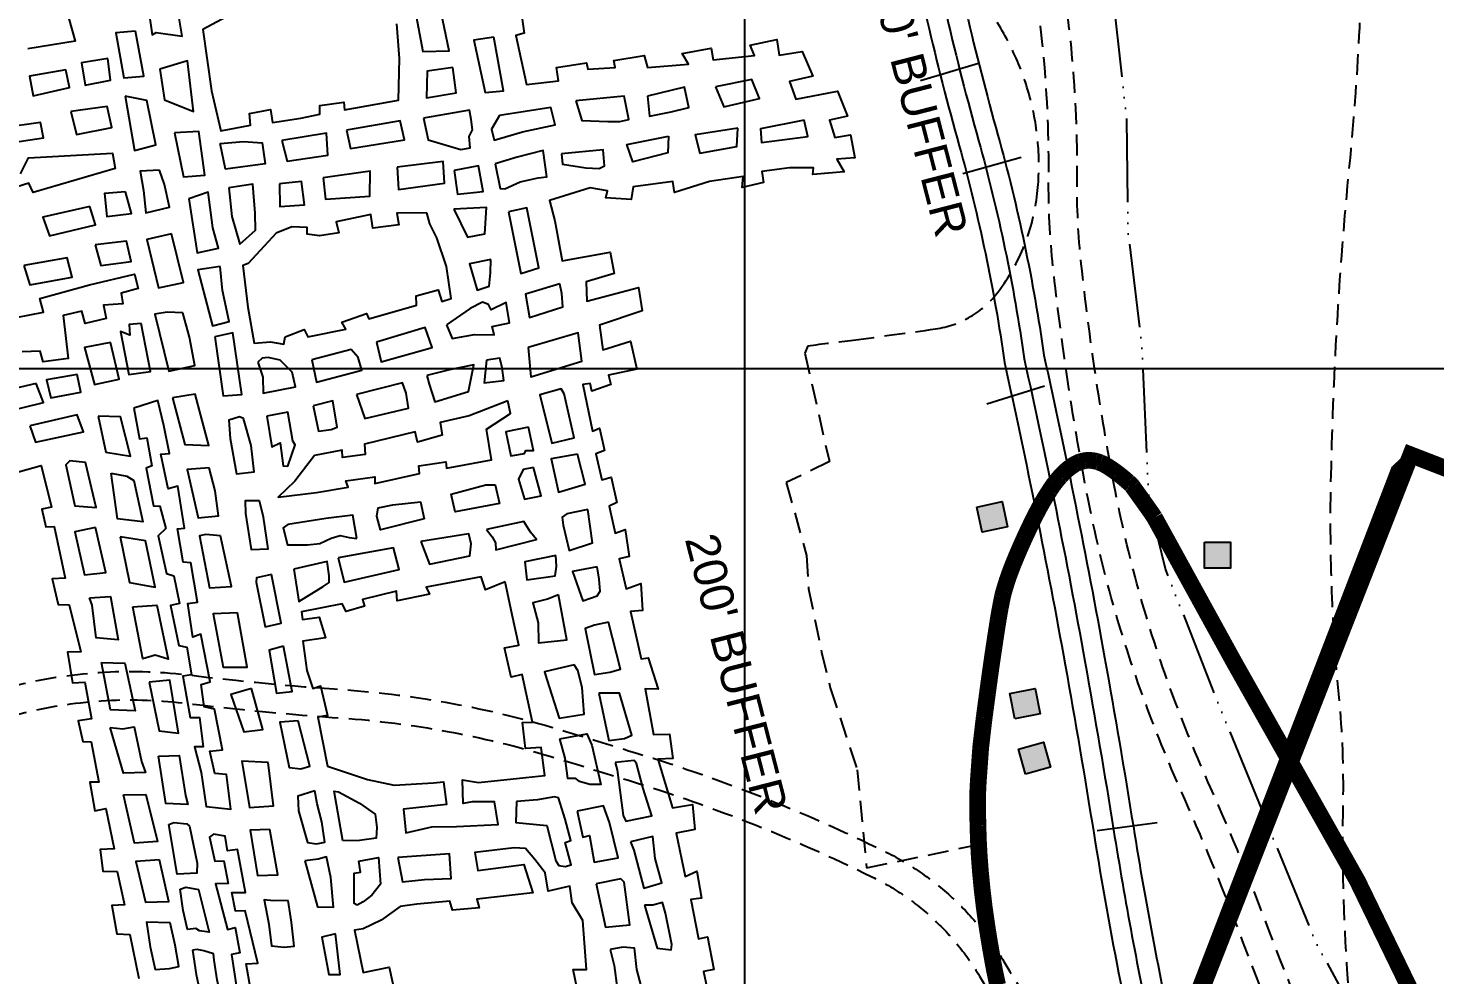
# Model space of a CAD drawing. Header units: inches. Extents: x 10131215 to 10153225, y 3476725 to 3491422.
# Drawn here: x 10147143 to 10148825, y 3485276 to 3486407 of the extents above; entities that cross this region are included whole.
import ezdxf
from ezdxf.enums import TextEntityAlignment as Align

# ---------------------------------------------------------------- set-up
doc = ezdxf.new("R2010")
doc.units = ezdxf.units.IN
doc.header["$LTSCALE"] = 100
doc.header["$MEASUREMENT"] = 0
for name, pattern in [('CENTER', [2, 1.25, -0.25, 0.25, -0.25]), ('CENTER2', [1.125, 0.75, -0.125, 0.125, -0.125]), ('DASHED2', [0.375, 0.25, -0.125]), ('HIDDEN', [0.375, 0.25, -0.125]), ('STREAM', [1.5, 1, -0.125, 0, -0.125, 0, -0.125, 0, -0.125])]:
    doc.linetypes.add(name, pattern=pattern)
doc.layers.get('0').update_dxf_attribs({"color": 60, "linetype": 'CONTINUOUS'})
for name, color, linetype in [('BOUNDARY-CITY', 251, 'CENTER2'), ('BUFFER ZONE-200', 200, 'HIDDEN'), ('BUILDINGS', 7, 'CONTINUOUS'), ('GRID COORDINATES-VA SOUTH NAD27', 252, 'CONTINUOUS'), ('MINE WORKINGS-ADJACENT-GREGORY COAL-6690', 251, 'CONTINUOUS'), ('OUTCROP-UPPER MASON-IMBODEN', 7, 'CONTINUOUS'), ('PROPERTY LINES-MINERAL', 1, 'CENTER'), ('RAILROADS', 30, 'CONTINUOUS'), ('ROADS', 34, 'DASHED2'), ('WATER-SURFACE', 140, 'STREAM')]:
    doc.layers.add(name, color=color, linetype=linetype)
doc.styles.add('BUFFER LABELS', font='ARIAL.TTF', dxfattribs={"height": 40})

# ---------------------------------------------------------------- blocks, each defined once
blk = doc.blocks.new('RRTIC')
blk.add_line((0, -36.2), (0, 36.2))

msp = doc.modelspace()

# ---------------------------------------------------------------- linework, layer by layer
at = {"layer": 'BOUNDARY-CITY', "const_width": 10.3, "flags": 128}
msp.add_lwpolyline([(10148420.8, 3484951.7), (10148777.9, 3485880.1), (10148796.5, 3485897.3), (10149368.4, 3485676.6), (10150282.5, 3485316.3), (10149776.3, 3483985.3), (10149438.3, 3483084.8), (10149398.1, 3482978.8), (10148582.1, 3483281.3), (10147875.8, 3483547), (10148313, 3484683.6)], close=True, dxfattribs=at)
at = {"layer": 'BUFFER ZONE-200'}
msp.add_lwpolyline([(10148086.3, 3486600.2, -0.082902), (10148106.6, 3486594.3, -0.051013), (10148191.2, 3486542.4, -0.047771), (10148233, 3486503.7, -0.028584), (10148292, 3486429.2, -0.089191), (10148341.5, 3486322.7, -0.09249), (10148349.8, 3486209.7, -0.134135), (10148303.1, 3486092.3, -0.198665), (10148228.1, 3486047.9, -0.003307), (10148129.7, 3486034.6, -0.002553), (10148075.2, 3486027.8, -0.000575)], format="xyb", dxfattribs=at)
for points in [[(10148075.2, 3486027.8), (10148071.8, 3486018.7), (10148101.1, 3485889.2), (10148049.5, 3485864.1), (10148073.9, 3485776.8), (10148076.3, 3485737.1), (10148091.7, 3485661.2), (10148102.2, 3485618.6), (10148134.4, 3485520.8), (10148145.7, 3485403.6)], [(10148145.7, 3485403.6), (10148279.6, 3485431.4)], [(10148145.7, 3485403.6), (10148279.6, 3485431.4)]]:
    msp.add_lwpolyline(points, dxfattribs=at)
at = {"layer": 'BUILDINGS'}
for points in [[(10148277.4, 3485834.9), (10148307.7, 3485841.4), (10148314.1, 3485811.1), (10148283.8, 3485804.7)], [(10148549.9, 3485793), (10148580.9, 3485793), (10148580.9, 3485762), (10148549.9, 3485762)], [(10148322.9, 3485581.6), (10148316.9, 3485612), (10148347.2, 3485618), (10148353.3, 3485587.7)], [(10148335.6, 3485515.7), (10148327.4, 3485545.5), (10148357.3, 3485553.7), (10148365.5, 3485523.8)]]:
    msp.add_lwpolyline(points, close=True, dxfattribs=at)
for points in [[(10148307.7, 3485841.4), (10148314.1, 3485811.1), (10148277.4, 3485834.9), (10148283.8, 3485804.7)], [(10148580.9, 3485793), (10148580.9, 3485762), (10148549.9, 3485793), (10148549.9, 3485762)], [(10148316.9, 3485612), (10148347.2, 3485618), (10148322.9, 3485581.6), (10148353.3, 3485587.7)], [(10148327.4, 3485545.5), (10148357.3, 3485553.7), (10148335.6, 3485515.7), (10148365.5, 3485523.8)]]:
    msp.add_solid(points, dxfattribs=at)
at = {"layer": 'GRID COORDINATES-VA SOUTH NAD27'}
for p, q in [((10148000, 3476730), (10148000, 3490730)), ((10153220, 3486000), (10131220, 3486000))]:
    msp.add_line(p, q, dxfattribs=at)
at = {"layer": 'MINE WORKINGS-ADJACENT-GREGORY COAL-6690', "flags": 128}
for points in [[(10147317, 3486468.2), (10147282.6, 3486457.8), (10147291.2, 3486399.4), (10147295.8, 3486402.3), (10147326.9, 3486398.1), (10147321.2, 3486433.9)], [(10147634.8, 3486435.8), (10147605.8, 3486428.1), (10147614.7, 3486379.7), (10147646.5, 3486380.2)], [(10147271, 3486403.8), (10147247.5, 3486401.9), (10147257.2, 3486348), (10147281, 3486350.2)], [(10147699.9, 3486396.6), (10147676, 3486393.1), (10147689.3, 3486330.5), (10147711.5, 3486332.6)], [(10147238.2, 3486371.1), (10147206.6, 3486366.1), (10147210.8, 3486339.3), (10147241.3, 3486345.1)], [(10147300.4, 3486358.3), (10147305.7, 3486321.7), (10147340.4, 3486307.9), (10147333.3, 3486368.6)], [(10147188, 3486357.6), (10147144.5, 3486349.9), (10147148.8, 3486326.7), (10147192.2, 3486336.7)], [(10147650.6, 3486360.3), (10147620, 3486356.2), (10147619.2, 3486324), (10147654.9, 3486330.2)], [(10147883.5, 3486326.3), (10147885.8, 3486302.4), (10147911.8, 3486307.4), (10147933.2, 3486312.8), (10147927.9, 3486337)], [(10147964.8, 3486337.5), (10147974.7, 3486313.5), (10148017.6, 3486323.4), (10148008.5, 3486346.2)], [(10147194, 3486308), (10147200.8, 3486280.4), (10147242.9, 3486288.7), (10147237.1, 3486314)], [(10147259, 3486326.2), (10147269.9, 3486261.2), (10147295.6, 3486268.1), (10147284.7, 3486321)], [(10147797.7, 3486320.4), (10147805.1, 3486297.1), (10147836.2, 3486296), (10147850.5, 3486295.9), (10147861.4, 3486298.4), (10147855.6, 3486326.2)], [(10147523.7, 3486285.5), (10147528.3, 3486263.4), (10147592.9, 3486274), (10147587.6, 3486296.5)], [(10147615.8, 3486299.7), (10147621.3, 3486273.8), (10147660.4, 3486262.5), (10147671.4, 3486264.3), (10147670.2, 3486278), (10147674.3, 3486286.1), (10147672.6, 3486298.4), (10147670.6, 3486309.4)], [(10147706.6, 3486303.1), (10147697, 3486286.7), (10147700.3, 3486273.5), (10147733.9, 3486283.6), (10147773.3, 3486291.7), (10147767.9, 3486312.7)], [(10148070.9, 3486297.4), (10148018.6, 3486287.3), (10148019.8, 3486270.8), (10148075.4, 3486278)], [(10147112.5, 3486288.2), (10147115.9, 3486269.5), (10147161.2, 3486276.3), (10147157.7, 3486294.8)], [(10147317.7, 3486282.4), (10147328.7, 3486229.8), (10147354.2, 3486231.6), (10147347.1, 3486284.1)], [(10147446.1, 3486273), (10147452.7, 3486248.6), (10147501.3, 3486255.7), (10147499.8, 3486281.9)], [(10147991.7, 3486287.8), (10147940.5, 3486280), (10147946.1, 3486258), (10147990.4, 3486265.9)], [(10147372.5, 3486269.5), (10147400.5, 3486271.9), (10147422.5, 3486270.4), (10147426.2, 3486245.3), (10147378.8, 3486239)], [(10147908.6, 3486278.3), (10147907.7, 3486258.5), (10147866, 3486247.6), (10147859, 3486268.5)], [(10147584.2, 3486241.2), (10147585.7, 3486214.5), (10147640.7, 3486222.1), (10147639.3, 3486248)], [(10147701.2, 3486245.4), (10147707.5, 3486215.8), (10147713, 3486215.5), (10147731.3, 3486223.8), (10147752.8, 3486228.5), (10147763.3, 3486229.9), (10147758.9, 3486261.3), (10147727.8, 3486253.1)], [(10147780.6, 3486257.3), (10147781.8, 3486244.7), (10147809.7, 3486240.5), (10147825.9, 3486239.7), (10147832, 3486242.7), (10147830.5, 3486261.9)], [(10147299.9, 3486237.8), (10147276.9, 3486236.6), (10147280.9, 3486213.2), (10147283.7, 3486186.6), (10147311.8, 3486193.3), (10147305.9, 3486220.7)], [(10147495.6, 3486228.6), (10147498.3, 3486202.9), (10147551.5, 3486206.7), (10147551.8, 3486236.3)], [(10147652.5, 3486237.2), (10147656.4, 3486209), (10147687.1, 3486212.1), (10147681.6, 3486242.9)], [(10147382.8, 3486216.5), (10147386.3, 3486182.3), (10147396, 3486149.2), (10147414.6, 3486166.1), (10147414.5, 3486186.3), (10147411.5, 3486220.8)], [(10147443.3, 3486221.2), (10147443.8, 3486194.1), (10147473.3, 3486196.2), (10147469.8, 3486224.3)], [(10147259.4, 3486211.6), (10147234.1, 3486209.7), (10147237, 3486182.2), (10147266.2, 3486186)], [(10147334.9, 3486203.4), (10147344.9, 3486138.7), (10147370.6, 3486144.5), (10147363.8, 3486168.9), (10147358.1, 3486211.2)], [(10147216.5, 3486194.2), (10147160.2, 3486181.5), (10147168.3, 3486159.1), (10147223.2, 3486172.3)], [(10147619.6, 3486186.7), (10147583.7, 3486186.2), (10147586.1, 3486172.3), (10147555, 3486168.4), (10147552.7, 3486184.5), (10147511, 3486175.8), (10147514.2, 3486162.8), (10147491.4, 3486159), (10147476.5, 3486161.1), (10147476.4, 3486169.1), (10147458.3, 3486169.8), (10147439.4, 3486162.2), (10147420.3, 3486141.7), (10147406, 3486126), (10147399.4, 3486123.5), (10147405.5, 3486073.7), (10147413, 3486030.9), (10147432.6, 3486032.3), (10147448.7, 3486029.7), (10147450.3, 3486038.5), (10147473.1, 3486047.3), (10147477.5, 3486038.5), (10147522.6, 3486047.5), (10147518.1, 3486056), (10147547.4, 3486066.5), (10147550.4, 3486059.9), (10147607.1, 3486076.4), (10147607, 3486087.6), (10147633.2, 3486094.8), (10147637.4, 3486080.7), (10147648.7, 3486084.1), (10147643.3, 3486122.5), (10147631.7, 3486156.9), (10147623.1, 3486173.7)], [(10147652, 3486190.9), (10147668.2, 3486157.5), (10147689, 3486161.7), (10147690.9, 3486193.1)], [(10147717.3, 3486188), (10147732.1, 3486114), (10147753.7, 3486121), (10147739.3, 3486192.6)], [(10147314.2, 3486161.4), (10147284.6, 3486154.7), (10147298.8, 3486096.9), (10147328.7, 3486103.5)], [(10147223.1, 3486148.3), (10147229.6, 3486123.7), (10147266, 3486128.3), (10147260.4, 3486152.7)], [(10147137.8, 3486123.7), (10147144.6, 3486100.7), (10147195.5, 3486109.6), (10147189.5, 3486132.8)], [(10147696.1, 3486130.7), (10147670.8, 3486125.5), (10147680, 3486094.3), (10147694.1, 3486098.8), (10147695.8, 3486115)], [(10147372.6, 3486122.4), (10147345.8, 3486118.4), (10147363.4, 3486051.7), (10147383.4, 3486056.8), (10147375.3, 3486093.9)], [(10147778.8, 3486101.8), (10147737.7, 3486089.3), (10147742.3, 3486061.7), (10147782.2, 3486074.3), (10147781.3, 3486090.1)], [(10147643.3, 3486052.7), (10147649.8, 3486036.3), (10147676.8, 3486041.1), (10147700, 3486040.9), (10147697.8, 3486050.6), (10147718.5, 3486055.2), (10147714.7, 3486079.3), (10147696.4, 3486070.5), (10147693.2, 3486076.9), (10147686.2, 3486079.9), (10147671.6, 3486072.3)], [(10147327.9, 3486067), (10147309, 3486068), (10147294.5, 3486065.5), (10147311.1, 3485997.3), (10147342.2, 3486004.2), (10147335.7, 3486038)], [(10147277.9, 3486054.5), (10147263.5, 3486053.3), (10147264.6, 3486040.3), (10147253.3, 3486044.9), (10147263.1, 3485993.2), (10147289.1, 3485996.8)], [(10147559.3, 3486032.2), (10147565.2, 3486008.4), (10147626, 3486025.7), (10147617.5, 3486049.4)], [(10147241.3, 3486031.5), (10147210, 3486025.5), (10147222, 3485981.4), (10147251.7, 3485987.7)], [(10147366, 3486038.4), (10147376, 3485967.8), (10147398.5, 3485969.3), (10147387.4, 3486043)], [(10147741, 3486025.5), (10147744.1, 3485990.7), (10147805.1, 3486009.3), (10147800.7, 3486043.1)], [(10147417.4, 3486008.3), (10147423.6, 3485990.3), (10147423.8, 3485971.2), (10147462.6, 3485978.8), (10147458.6, 3485996.3), (10147444.1, 3486010.5), (10147430, 3486013.5), (10147422.7, 3486012.9)], [(10147481.9, 3486011.1), (10147487.8, 3485984.3), (10147541.9, 3485998.7), (10147537.7, 3486013.5), (10147529, 3486023.3)], [(10147691.2, 3486010.6), (10147688.2, 3485983.5), (10147711.9, 3485986.1), (10147709.6, 3486001.4), (10147706.8, 3486012.7)], [(10147201.3, 3485993.3), (10147164.6, 3485987), (10147170, 3485965.5), (10147205.8, 3485972.3)], [(10147619.7, 3485992), (10147622.4, 3485981.7), (10147629.4, 3485960.6), (10147669.5, 3485973.1), (10147676, 3486004.9), (10147646.9, 3485998.9)], [(10147152.3, 3485982.8), (10147106.2, 3485972), (10147112.3, 3485947.9), (10147161.2, 3485959.9)], [(10147535.7, 3485969.6), (10147545.3, 3485940.8), (10147597.6, 3485953.3), (10147594.8, 3485971), (10147590.5, 3485983.3)], [(10147783.8, 3485970.4), (10147780.2, 3485976.3), (10147754.8, 3485969), (10147769.1, 3485911.4), (10147795.7, 3485917.7)], [(10147269.2, 3485953), (10147275.8, 3485916.6), (10147284.8, 3485917.5), (10147290.7, 3485884.1), (10147284, 3485881.5), (10147292.9, 3485836.2), (10147300.1, 3485835.8), (10147307.4, 3485809.1), (10147298.3, 3485800.5), (10147308.3, 3485755.4), (10147317.2, 3485752.7), (10147324, 3485719.7), (10147313.1, 3485717.2), (10147323.1, 3485669.5), (10147332.7, 3485667.3), (10147338.3, 3485634.3), (10147327.6, 3485632.7), (10147336.4, 3485583.3), (10147347.8, 3485583.3), (10147352.2, 3485548.1), (10147341.8, 3485548.2), (10147349.7, 3485517.4), (10147355.6, 3485476.9), (10147385.3, 3485473.7), (10147380, 3485515), (10147366.2, 3485516.2), (10147360.1, 3485542.9), (10147375.3, 3485544.6), (10147365.8, 3485593.4), (10147353.4, 3485596), (10147349.9, 3485622.9), (10147360.6, 3485625.9), (10147349.2, 3485682.7), (10147339.7, 3485679.3), (10147333.8, 3485719.5), (10147345.4, 3485721.2), (10147337.4, 3485768.1), (10147328.2, 3485769), (10147321.5, 3485809), (10147329.8, 3485809.7), (10147321.7, 3485859.8), (10147310.2, 3485856.6), (10147301.4, 3485898.2), (10147311.8, 3485898.8), (10147305.2, 3485932.2), (10147297.7, 3485962.2)], [(10147315.5, 3485965.3), (10147330.1, 3485909.7), (10147358.7, 3485908.5), (10147349.3, 3485944.3), (10147342.5, 3485969.8)], [(10147716.6, 3485961.8), (10147670.3, 3485943.8), (10147635.5, 3485936), (10147638.1, 3485920.7), (10147608.4, 3485912.3), (10147605.7, 3485924.9), (10147545, 3485910.1), (10147545.8, 3485897.9), (10147518.6, 3485894), (10147518.3, 3485902.7), (10147485.3, 3485896.5), (10147461.8, 3485865.7), (10147442, 3485846.6), (10147487.8, 3485852.2), (10147525.6, 3485858.7), (10147522.9, 3485866.3), (10147557.4, 3485870.9), (10147557.3, 3485863.2), (10147610.9, 3485875), (10147610, 3485884), (10147642.3, 3485888.8), (10147643.2, 3485881.2), (10147696.9, 3485891.2), (10147691, 3485928.2), (10147719.8, 3485946.9)], [(10147483.8, 3485956.1), (10147490.1, 3485925.5), (10147505.4, 3485927.5), (10147512.5, 3485930.3), (10147507.1, 3485961.8)], [(10147144.7, 3485931.8), (10147151.7, 3485912.4), (10147208.8, 3485924.7), (10147201.6, 3485945.3)], [(10147226.7, 3485943.7), (10147235.6, 3485900.4), (10147265, 3485895.8), (10147253.1, 3485942.7)], [(10147428.3, 3485943.7), (10147434.2, 3485907), (10147444.3, 3485911.5), (10147447.9, 3485884.1), (10147453.3, 3485883.6), (10147462, 3485909.1), (10147459.2, 3485913.7), (10147453.4, 3485948.5)], [(10147400.3, 3485940.6), (10147395.7, 3485942.6), (10147382.8, 3485938.7), (10147384.4, 3485916.9), (10147392, 3485874.6), (10147413.3, 3485877), (10147409.7, 3485908.3)], [(10147741.3, 3485930.4), (10147714.2, 3485924.9), (10147720.2, 3485896), (10147736.3, 3485898.8), (10147738.1, 3485902.5), (10147747.3, 3485902.6)], [(10147799.7, 3485898), (10147768.2, 3485892.4), (10147777, 3485852.6), (10147809, 3485862.2)], [(10147192.8, 3485890.3), (10147187.9, 3485885.4), (10147198.7, 3485836.4), (10147224.2, 3485834.3), (10147211.2, 3485888.2)], [(10147359.3, 3485881.9), (10147332.9, 3485879.6), (10147346.3, 3485821.8), (10147370.4, 3485824.4), (10147366.4, 3485854.4)], [(10147747.1, 3485882), (10147734.8, 3485879.6), (10147729.4, 3485868.3), (10147736.5, 3485844.4), (10147756.5, 3485848.2)], [(10147242.1, 3485875.2), (10147260.8, 3485871.7), (10147269.2, 3485866.8), (10147279.8, 3485817.2), (10147249.8, 3485820.8)], [(10147706.7, 3485839), (10147653.6, 3485829.2), (10147648.6, 3485850.2), (10147690.4, 3485861.3), (10147701.4, 3485861.6)], [(10147419.4, 3485842.3), (10147402.2, 3485842.5), (10147402.7, 3485827), (10147409.7, 3485784.1), (10147430, 3485785.1), (10147424.1, 3485822.6)], [(10147535.8, 3485797.4), (10147531.3, 3485825.1), (10147498.8, 3485821.2), (10147453.3, 3485814.2), (10147447.7, 3485809.9), (10147452.9, 3485789.7), (10147476.8, 3485789.7), (10147491.6, 3485791.4), (10147505.4, 3485797.8), (10147516.1, 3485800.8), (10147526.7, 3485798.5)], [(10147616.6, 3485820.9), (10147564.3, 3485807.5), (10147559.8, 3485824), (10147561.3, 3485833.9), (10147578.9, 3485837.4), (10147611.9, 3485841.2)], [(10147812.4, 3485832), (10147787.2, 3485826.8), (10147781.6, 3485822.8), (10147782.8, 3485813.1), (10147790, 3485783), (10147817.8, 3485792.1)], [(10147223.5, 3485810.3), (10147198.7, 3485805.2), (10147210.1, 3485754), (10147235.7, 3485756.5)], [(10147691, 3485808.1), (10147697.8, 3485799.1), (10147701.7, 3485792), (10147702.3, 3485783.7), (10147750.8, 3485795.9), (10147743.7, 3485805), (10147735.6, 3485817.5)], [(10147252.9, 3485799.1), (10147264, 3485744.6), (10147294.6, 3485738.9), (10147283, 3485794.5)], [(10147372.9, 3485800.4), (10147355.4, 3485801.9), (10147347.7, 3485800.6), (10147359.6, 3485738.3), (10147385.9, 3485740)], [(10147612.5, 3485793.7), (10147622.8, 3485766.6), (10147671.2, 3485776.5), (10147672.5, 3485791), (10147669.9, 3485803)], [(10147513.5, 3485774.2), (10147520.6, 3485744.9), (10147586.6, 3485760.4), (10147579.6, 3485786.1)], [(10147773.9, 3485776.8), (10147736.8, 3485769.3), (10147739.1, 3485747.7), (10147773.1, 3485752.8), (10147774.8, 3485763.8)], [(10147460.4, 3485760.7), (10147466.5, 3485721.8), (10147495.8, 3485739.9), (10147503, 3485744.8), (10147502.9, 3485752.6), (10147500.5, 3485769.9)], [(10147823.2, 3485763.4), (10147793.9, 3485757.8), (10147806.4, 3485722.9), (10147823.4, 3485728.9), (10147827.1, 3485734.2), (10147825.8, 3485748.6)], [(10147433.7, 3485754.3), (10147416, 3485750.4), (10147415.6, 3485745.1), (10147426.2, 3485691.7), (10147445.3, 3485696)], [(10147713.3, 3485745.5), (10147689.9, 3485736), (10147684.5, 3485751.5), (10147618.8, 3485739.1), (10147623, 3485730.7), (10147584.3, 3485722.9), (10147583.3, 3485734.3), (10147542.6, 3485724.5), (10147544.9, 3485716.4), (10147523, 3485709.8), (10147518.5, 3485719.3), (10147469.6, 3485709.5), (10147470.8, 3485700.3), (10147491, 3485703.1), (10147498.6, 3485678.7), (10147471.4, 3485674.6), (10147476.3, 3485639.4), (10147483.3, 3485618.1), (10147492.3, 3485621), (10147501, 3485585.6), (10147489.3, 3485583.5), (10147500.9, 3485525.2), (10147548.7, 3485509), (10147580.6, 3485502.3), (10147627.6, 3485505), (10147639.6, 3485506.3), (10147643.3, 3485479.4), (10147591.8, 3485473.6), (10147594.7, 3485445.4), (10147625.8, 3485452.5), (10147655.2, 3485453), (10147705.1, 3485455.5), (10147700.5, 3485482.3), (10147673.9, 3485482.6), (10147662.9, 3485480.3), (10147662.4, 3485508.8), (10147681.5, 3485505.4), (10147738, 3485511.4), (10147760.8, 3485514.1), (10147756.4, 3485547.5), (10147737.5, 3485546), (10147733.9, 3485577.1), (10147746, 3485577.7), (10147733.5, 3485634.5), (10147720.5, 3485631.6), (10147712.5, 3485666.5), (10147729.6, 3485669.6), (10147721.9, 3485706.1)], [(10147216, 3485726.5), (10147241.4, 3485728), (10147250.6, 3485676), (10147224.1, 3485678.5), (10147219.5, 3485717.7)], [(10147777.3, 3485729.9), (10147764.1, 3485724.8), (10147746.4, 3485720.4), (10147752.6, 3485696.3), (10147753.3, 3485672.4), (10147787, 3485676)], [(10147268.1, 3485715.4), (10147296.7, 3485717.7), (10147310.4, 3485653.1), (10147294.7, 3485657.9), (10147279.9, 3485653.6)], [(10147393.2, 3485708.5), (10147363.9, 3485707.1), (10147376.1, 3485643.5), (10147404.6, 3485643.3)], [(10147837, 3485697.3), (10147820.2, 3485693.6), (10147809.2, 3485689.6), (10147820.1, 3485634.7), (10147838.4, 3485637.4), (10147851.2, 3485641)], [(10147448.3, 3485668.4), (10147431.2, 3485663.9), (10147439.9, 3485612.4), (10147458.7, 3485614.4)], [(10147230.4, 3485649.2), (10147258.4, 3485648.2), (10147270.8, 3485591.4), (10147241.3, 3485592.5)], [(10147796, 3485646.4), (10147760.3, 3485638), (10147763.1, 3485628.7), (10147778, 3485582.4), (10147807.9, 3485587.4), (10147805.5, 3485619.3), (10147800.4, 3485639.6)], [(10147287.5, 3485625.7), (10147299.3, 3485567.4), (10147322.7, 3485564.5), (10147312.1, 3485627.9)], [(10147410.1, 3485617.8), (10147385.4, 3485610.8), (10147400.6, 3485566.2), (10147423.3, 3485568.9)], [(10147825.5, 3485612.4), (10147837.4, 3485555.7), (10147856, 3485558.1), (10147864.8, 3485562), (10147850, 3485612.4)], [(10147465.8, 3485579.4), (10147443.9, 3485577.7), (10147454.9, 3485523.3), (10147468.8, 3485521.9), (10147479.7, 3485525)], [(10147241, 3485571.2), (10147255.9, 3485569.6), (10147269.6, 3485572.2), (10147278.4, 3485530.6), (10147283.3, 3485517.4), (10147256.7, 3485516.5)], [(10147778.6, 3485557.6), (10147811.2, 3485563.7), (10147816.9, 3485550.3), (10147827.7, 3485503.3), (10147814.7, 3485503.3), (10147802.4, 3485506.8), (10147797.9, 3485510.4), (10147788.3, 3485510.5), (10147785, 3485534.6)], [(10147298.7, 3485537), (10147323.3, 3485537.7), (10147330.8, 3485490), (10147333.8, 3485479.1), (10147307.6, 3485480.6)], [(10147429.9, 3485529.5), (10147398.2, 3485531.1), (10147407.4, 3485475.7), (10147436.2, 3485477.5)], [(10147844.7, 3485529.3), (10147847.2, 3485520.7), (10147854.4, 3485465.9), (10147857.7, 3485459.3), (10147888.6, 3485465.7), (10147878.3, 3485498.5), (10147870.6, 3485528.4), (10147867.6, 3485531.8)], [(10147256.9, 3485490.6), (10147283.7, 3485491.1), (10147297.3, 3485435), (10147270, 3485433.2)], [(10147485.7, 3485495.6), (10147465.4, 3485489.3), (10147466.3, 3485471.5), (10147477, 3485433.8), (10147487.8, 3485432.4), (10147497.6, 3485434.2), (10147494, 3485458.5), (10147488.5, 3485480.2)], [(10147519.2, 3485435.9), (10147508.8, 3485495.3), (10147514, 3485494.4), (10147539.2, 3485481), (10147557.9, 3485467.8), (10147559.7, 3485451.6), (10147559, 3485439.1), (10147539.2, 3485436.1)], [(10147726.7, 3485482.7), (10147726.2, 3485457.8), (10147763, 3485454.3), (10147774, 3485412), (10147777.6, 3485406.3), (10147785.1, 3485405), (10147792.3, 3485407), (10147785, 3485433.9), (10147791.7, 3485436.3), (10147785.2, 3485461.6), (10147777.3, 3485487.4), (10147772.5, 3485488.6), (10147751.9, 3485485)], [(10147799.6, 3485471.1), (10147806.1, 3485440), (10147814.3, 3485442.2), (10147819.8, 3485410.1), (10147848.6, 3485415.5), (10147838.2, 3485457.9), (10147830.9, 3485477.6)], [(10147311, 3485455.2), (10147317, 3485457.6), (10147332.4, 3485456), (10147335.9, 3485453.2), (10147345, 3485408.9), (10147344.6, 3485397.3), (10147321.1, 3485396.1)], [(10147431.8, 3485449.5), (10147408.5, 3485448.5), (10147417.2, 3485394.3), (10147441.4, 3485395.3)], [(10147863.3, 3485434.7), (10147867.4, 3485424.7), (10147879.1, 3485379.2), (10147900.6, 3485385.5), (10147892.7, 3485414.6), (10147890, 3485441)], [(10147300, 3485413.1), (10147271.7, 3485411.1), (10147283.1, 3485362.6), (10147311, 3485363.3)], [(10147473.6, 3485411.7), (10147489, 3485356.9), (10147508, 3485356.4), (10147504.7, 3485392), (10147499.5, 3485416.8), (10147489.8, 3485413.9)], [(10147536.5, 3485358.8), (10147532.8, 3485361), (10147532.7, 3485397.3), (10147540.3, 3485398.3), (10147538.5, 3485411.4), (10147561.9, 3485415.9), (10147564.3, 3485384), (10147554, 3485371), (10147543.6, 3485363)], [(10147584.8, 3485415.8), (10147590.4, 3485386.8), (10147617, 3485389.5), (10147648.8, 3485390.6), (10147646.6, 3485420.3)], [(10147822.3, 3485384.4), (10147833.2, 3485332.5), (10147862.6, 3485335.3), (10147855.5, 3485386.3), (10147851.7, 3485390.5)], [(10147324.8, 3485377.9), (10147331.3, 3485380.4), (10147346.5, 3485377.5), (10147359.4, 3485326.4), (10147347.6, 3485328.1), (10147343.5, 3485330.9), (10147333.4, 3485329.9), (10147328, 3485352.3)], [(10147453.6, 3485364.6), (10147436.2, 3485364.2), (10147424.9, 3485365.2), (10147430.6, 3485336.2), (10147433.9, 3485310.2), (10147449.1, 3485308.6), (10147460.8, 3485309.7), (10147457.7, 3485338.5)], [(10147880, 3485358.7), (10147895, 3485307.5), (10147912, 3485305.5), (10147912.6, 3485311.7), (10147905.1, 3485349.4), (10147901.7, 3485361.9), (10147890.1, 3485358.8)], [(10147312.6, 3485337.7), (10147284.2, 3485338.4), (10147288.7, 3485308.9), (10147294.7, 3485281.8), (10147311.9, 3485283.3), (10147323.1, 3485285.4), (10147318.5, 3485310.9)], [(10147510.2, 3485324.6), (10147494.1, 3485320.8), (10147502.3, 3485275.8), (10147515.9, 3485275.8)], [(10147339.4, 3485304.9), (10147343.7, 3485276), (10147349.8, 3485248.1), (10147360.4, 3485248.9), (10147373.7, 3485247.8), (10147368.7, 3485269.7), (10147365.4, 3485293.1), (10147364.5, 3485300.5), (10147352.9, 3485304.2), (10147344.8, 3485305.7)], [(10147838.9, 3485305.7), (10147843.9, 3485286.8), (10147847.1, 3485259.8), (10147871.8, 3485258.1), (10147876, 3485262.3), (10147871, 3485281.8), (10147868.2, 3485307.4), (10147854.1, 3485308.5)]]:
    msp.add_lwpolyline(points, close=True, dxfattribs=at)
for points in [[(10147187.6, 3486433), (10147198.9, 3486392), (10147142.4, 3486382.7)], [(10147402.5, 3486433), (10147351.9, 3486405.7), (10147362.2, 3486332.7), (10147373.4, 3486284.8), (10147408.6, 3486291.6), (10147407.7, 3486305.5), (10147432.8, 3486310.2), (10147435, 3486294.7), (10147469, 3486299.9), (10147491.5, 3486304.6), (10147491.6, 3486315), (10147520.3, 3486319.1), (10147521.1, 3486309.8), (10147585.8, 3486321.2), (10147586.8, 3486371.1), (10147583.6, 3486412.7)], [(10147731.2, 3486435.4), (10147736, 3486401.4), (10147726.2, 3486398.7), (10147738.9, 3486340), (10147777.1, 3486344.3), (10147774.8, 3486360.4), (10147810.8, 3486366), (10147812.3, 3486358.5), (10147845, 3486360.6), (10147843.2, 3486368.7), (10147879.6, 3486374.6), (10147883.6, 3486360.5), (10147932.6, 3486364.5), (10147925, 3486377.2), (10147959.8, 3486383.5), (10147962.2, 3486369.7), (10148011.4, 3486374.9), (10148006.2, 3486387.2), (10148038.3, 3486394), (10148041, 3486375.2), (10148068.5, 3486379.5), (10148081.3, 3486350.2), (10148053.6, 3486343.7), (10148061, 3486322.6), (10148110.8, 3486332), (10148122.9, 3486302.2), (10148101.3, 3486297.4), (10148107.5, 3486276.7), (10148126.3, 3486279.9), (10148131.7, 3486252.5), (10148110.1, 3486250.8), (10148118.9, 3486235.5), (10148081.2, 3486232.4), (10148082.2, 3486240.6), (10148053.5, 3486240.5), (10148020.4, 3486236.1), (10148022.3, 3486223), (10147996.8, 3486216.9), (10147997.8, 3486230), (10147957.9, 3486224), (10147915.7, 3486211.1), (10147914, 3486224.2), (10147866.4, 3486217.8), (10147863.9, 3486202.7), (10147833.7, 3486204.5), (10147835.6, 3486212.8), (10147815, 3486216.4), (10147766.5, 3486201.6), (10147772.7, 3486177.3), (10147781.7, 3486129.1), (10147839, 3486139.8), (10147843.9, 3486114.3), (10147810.3, 3486104), (10147811.2, 3486080.9), (10147873, 3486097.3), (10147877.1, 3486069.3), (10147826.2, 3486052.2), (10147830.1, 3486023), (10147863.4, 3486033.1), (10147871, 3485999.7), (10147836.8, 3485992.7), (10147839.8, 3485981.3), (10147816.8, 3485973.4), (10147814.9, 3485982.7), (10147806.3, 3485981.4), (10147817.8, 3485925.8), (10147826, 3485929.3), (10147832.1, 3485902.5), (10147821.9, 3485898.4), (10147828.8, 3485867.6), (10147840, 3485870.6), (10147847, 3485840.5), (10147837.9, 3485836.1), (10147844.8, 3485803.6), (10147857, 3485808.2), (10147861.8, 3485775.7), (10147849.6, 3485772.9), (10147858, 3485737), (10147875.5, 3485743.4), (10147877.5, 3485711.1), (10147863.2, 3485710.1), (10147875.8, 3485653.5), (10147884.3, 3485654.5), (10147896.5, 3485617.3), (10147880.7, 3485617.7), (10147890.7, 3485562.9), (10147909.9, 3485563.3), (10147913.9, 3485534.4), (10147895.8, 3485533.5), (10147913.4, 3485475.1), (10147937.5, 3485479.4), (10147940.3, 3485449.3), (10147917.9, 3485445.1), (10147928.7, 3485393.2), (10147942.7, 3485399.6), (10147948.3, 3485367.4), (10147935.3, 3485365.6), (10147944.5, 3485318.6), (10147955.2, 3485321.1), (10147963.1, 3485282), (10147950.5, 3485279.5), (10147958.5, 3485242)], [(10147133.7, 3486233.3), (10147143.1, 3486252.4), (10147243.8, 3486258.2), (10147246.7, 3486239.5), (10147148.8, 3486210.9), (10147143.4, 3486222), (10147114.6, 3486213.1)], [(10147128.5, 3486061.4), (10147161.1, 3486068), (10147156.8, 3486084.2), (10147216.2, 3486100.5), (10147269.8, 3486113.4), (10147274.2, 3486096.2), (10147254, 3486090.6), (10147256, 3486078), (10147233, 3486076.4), (10147235.9, 3486060.5), (10147210.9, 3486054.2), (10147206.9, 3486068.9), (10147184.5, 3486063.9), (10147190.5, 3486012.6), (10147160.6, 3486008.7), (10147157.1, 3486021.4), (10147135.8, 3486020.5)], [(10147096.6, 3485867.5), (10147158.3, 3485884.5), (10147170.7, 3485834.7), (10147159.2, 3485832.2), (10147164.1, 3485811.4), (10147173.9, 3485811.6), (10147187, 3485750), (10147171.7, 3485748.9), (10147178.8, 3485718.2), (10147191.8, 3485718.1), (10147205.8, 3485661.6), (10147189.8, 3485661.5), (10147195.9, 3485624.9), (10147210.4, 3485625.4), (10147218.6, 3485581.5), (10147202.5, 3485579.3), (10147208, 3485554.7), (10147218, 3485554.3), (10147227.3, 3485506.1), (10147216.5, 3485505.9), (10147222.7, 3485471.6), (10147235.6, 3485474.4), (10147245.6, 3485426.3), (10147229.1, 3485425.3), (10147232.3, 3485399.5), (10147249.3, 3485399.3), (10147258.2, 3485359.1), (10147242.8, 3485358.3), (10147248.7, 3485324.7), (10147264.6, 3485323.9), (10147275.1, 3485271.3)], [(10147408.6, 3485259.3), (10147403.6, 3485288.8), (10147417.3, 3485289.5), (10147402.5, 3485352), (10147390.8, 3485351.6), (10147386.4, 3485374), (10147402.6, 3485374.2), (10147393.1, 3485425.3), (10147381.4, 3485424), (10147378.4, 3485441.3), (10147364.3, 3485443.7), (10147359.8, 3485440.3), (10147365.9, 3485411.4), (10147377, 3485411.9), (10147382.1, 3485384.8), (10147366.8, 3485384.3), (10147381.4, 3485329.6), (10147390.2, 3485332), (10147396.1, 3485301.8), (10147386.2, 3485299.7), (10147392.5, 3485258.2)], [(10147799.5, 3485258.8), (10147794.6, 3485282.1), (10147810.6, 3485281.8), (10147806.4, 3485340.7), (10147793.5, 3485361.7), (10147790.5, 3485381.7), (10147764.9, 3485375.8), (10147761.3, 3485397.6), (10147748.8, 3485413.3), (10147737.8, 3485426.6), (10147723.9, 3485427.4), (10147676.9, 3485421.9), (10147680.5, 3485400.4), (10147735.7, 3485407.5), (10147746.6, 3485373.8), (10147679.6, 3485366.2), (10147682.3, 3485355.8), (10147650.4, 3485352.7), (10147647, 3485363.7), (10147607.6, 3485360), (10147587.6, 3485357.2), (10147564.9, 3485340.8), (10147543.5, 3485330.4), (10147533.3, 3485329.1), (10147543.4, 3485278.5), (10147574.5, 3485284.8), (10147584.4, 3485239.4)]]:
    msp.add_lwpolyline(points, dxfattribs=at)
at = {"layer": 'OUTCROP-UPPER MASON-IMBODEN', "flags": 128}
msp.add_lwpolyline([(10148826.5, 3485194.6, 20, 20, 0), (10148732.9, 3485387.5, 20, 20, 0), (10148585.4, 3485649, 20, 20, 0), (10148490, 3485822.4, 20, 20, 0.009267), (10148482.3, 3485833.6, 20, 20, 0.001677), (10148463.5, 3485859.8, 20, 20, 0.031632), (10148462.4, 3485861.1, 20, 20, 0.016068), (10148461.4, 3485862.1, 20, 20, 0.006257), (10148458.5, 3485864.8, 20, 20, 0.009004), (10148451.8, 3485870.5, 20, 20, 0.00922), (10148445.1, 3485875.8, 20, 20, 0.012073), (10148440.9, 3485878.9, 20, 20, 0.009731), (10148435.5, 3485882.5, 20, 20, 0.019962), (10148430.2, 3485885.6, 20, 20, 0.022898), (10148425.3, 3485887.9, 20, 20, 0.021438), (10148422.7, 3485888.8, 20, 20, 0.016677), (10148419.3, 3485889.8, 20, 20, 0.034686), (10148415.9, 3485890.4, 20, 20, 0.023943), (10148410.9, 3485890.7, 20, 20, 0.045339), (10148406.4, 3485890.3, 20, 20, 0.037797), (10148401.1, 3485889, 20, 20, 0.044496), (10148395.5, 3485886.5, 20, 20, 0.03595), (10148389.2, 3485882.5, 20, 20, 0.024184), (10148382.5, 3485876.9, 20, 20, 0.027593), (10148377.2, 3485871.4, 20, 20, 0.017609), (10148370.5, 3485863.3, 20, 20, 0.018523), (10148364.8, 3485855, 20, 20, 0.011856), (10148356.7, 3485842, 20, 20, 0.0117), (10148349.2, 3485828.3, 20, 20, 0.007453), (10148342.3, 3485814.5, 20, 20, 0.005545), (10148333.4, 3485795.6, 20, 20, 0.010898), (10148321.1, 3485766.9, 20, 20, 0.016441), (10148313.9, 3485747.4, 20, 20, 0.00985), (10148309.9, 3485734.4, 20, 20, 0.017126), (10148308, 3485726.9, 20, 20, 0.006947), (10148305.5, 3485714.1, 20, 20, 0.006003), (10148302.9, 3485699.3, 20, 20, 0.002087), (10148298, 3485667.4, 20, 20, 0.002722), (10148294.4, 3485642.9, 20, 20, 0.001396), (10148290.2, 3485612.2, 20, 20, 0.001483), (10148286.3, 3485583.2, 20, 20, 0.002437), (10148284.4, 3485567.2, 20, 20, 0.002047), (10148282.2, 3485548.1, 20, 20, 0.00951), (10148282, 3485546, 20, 20, 0.000537), (10148279.3, 3485507.9, 20, 20, 0.015407), (10148278.5, 3485488.1, 20, 20, 0.009085), (10148278.8, 3485454.4, 20, 20, 0.017197), (10148281.9, 3485397.4, 20, 20, 0.0159), (10148289.2, 3485336.1, 20, 20, 0.006955), (10148297, 3485289.6, 20, 20, 0.012175), (10148302.4, 3485263.3, 20, 20, 0.020945)], format="xyseb", dxfattribs=at)
at = {"layer": 'PROPERTY LINES-MINERAL', "const_width": 20}
msp.add_lwpolyline([(10145852.5, 3477967.3), (10145477.2, 3478389.8), (10145524.1, 3478706.3), (10145289.6, 3479034.6), (10145840.8, 3479480), (10148022.2, 3482000.3), (10147875.8, 3483547), (10148796.5, 3485897.3), (10149467.1, 3485637.7), (10150064.7, 3487307.4), (10148434.5, 3489312), (10147050.6, 3488960.3), (10144259.3, 3488972), (10142693.6, 3487741), (10142154.1, 3487776.2), (10140301, 3489311.8), (10137154.3, 3489311.8)], dxfattribs=at)
at = {"layer": 'RAILROADS', "flags": 128}
for points in [[(10148113.7, 3486862.7, -0.009094), (10148128.7, 3486766.2, 0.0684), (10148148.9, 3486693.9, -0.046085), (10148176.5, 3486609.6), (10148181.5, 3486589.2, -0.008054), (10148186.1, 3486566.8, 0.021079), (10148256.4, 3486266.8, -0.033184), (10148310.5, 3486007.9, -0.009989), (10148383.1, 3485646.4, -0.004614), (10148417.3, 3485445.2, 0.008818), (10148449.3, 3485266.7), (10148461.9, 3485193.5, -0.005404), (10148480.7, 3485055.6), (10148494, 3485004.6, 0.016073), (10148502.1, 3484977.9, 0.024035), (10148549.6, 3484856.5, 0.021729)], [(10148141.3, 3486713.4, -0.143309), (10148189.9, 3486642.4), (10148199.8, 3486615.3), (10148204.8, 3486594.7, -0.008135), (10148209.7, 3486571.3, 0.021079), (10148279.5, 3486273.3, -0.033067), (10148334.1, 3486012.2, -0.009964), (10148406.7, 3485650.6, -0.004614), (10148441, 3485449, 0.012567), (10148488.2, 3485196.2, -0.001901), (10148507.6, 3485107.8, 0.126269), (10148556.2, 3485010.4, 2.121025)], [(10148233.2, 3486575.8, 0.021079), (10148302.6, 3486279.7, -0.032952), (10148357.7, 3486016.5, -0.009939), (10148430.3, 3485654.8, -0.004614), (10148464.7, 3485452.8, 0.013908), (10148517.5, 3485174.5), (10148540.3, 3485061.1, 0.112696), (10148611.7, 3484914.9, 0.000953), (10148670.5, 3484842.3, 0.107253), (10148742.1, 3484785, 0.070201), (10148886.2, 3484737.1, 0.109286)]]:
    msp.add_lwpolyline(points, format="xyb", dxfattribs=at)
at = {"layer": 'ROADS', "flags": 128}
for points in [[(10148731.6, 3485116.2), (10148720.8, 3485276.2, -0.021283), (10148715.7, 3485481.2, 0.028467), (10148710.8, 3485607.3, -0.02873), (10148701, 3485861.1, -0.019733), (10148723.3, 3486242.9, 0.023132), (10148739.4, 3486554.4, 0.186024), (10148695.5, 3486670.4, -0.071521), (10148599, 3486815.3, -0.197338), (10148589.3, 3486990.3, 0.084864), (10148593.8, 3487016.9, 0.304102), (10148549.5, 3487082.5, -0.116256), (10148414.1, 3487178.7, -0.140943), (10148397.1, 3487214.7, 0.06171), (10148360.2, 3487340.4, 0.183051), (10148328, 3487373.6, -0.100725), (10148184.6, 3487480.2, -0.224359), (10148131.5, 3487658.6, 0.204037), (10148118.5, 3487709.5, -0.161389), (10148003.7, 3487860.2, 0.306687), (10147935.3, 3487911.7, 0.037706), (10147884.9, 3487910.4, -0.086778), (10147831.4, 3487914.2, -0.267986), (10147771.6, 3487972.1, -0.024404), (10147721.6, 3488186.1, -3.558349)], [(10149163.2, 3484648.3, 0.050223), (10149007.1, 3484829.7, -0.014655), (10148929.4, 3484908, 0.012313), (10148787.5, 3485052.4, -0.054754), (10148715.5, 3485139.1, -0.039938), (10148673, 3485216.4, -0.016821), (10148627.1, 3485328.1, 0.015954), (10148557.1, 3485499.4, -0.016462), (10148510.4, 3485613.8, -0.041765), (10148441.8, 3485860.8, -0.019845), (10148402.4, 3486125.5, -0.029609), (10148397.4, 3486228, 0.025539), (10148391.3, 3486376.4, 0.054835), (10148342.6, 3486615.2, 0.020794), (10148268.4, 3486776.1, 0.017781), (10148154.4, 3486980.6, 0.033856), (10148034.2, 3487152, 0.019163), (10147950, 3487248.4, -0.3979)], [(10149134.9, 3484629.6, 0.050023), (10148983.7, 3484805.1, -0.014655), (10148904.6, 3484884.8, 0.012313), (10148763.9, 3485027.9, -0.054754), (10148687.2, 3485120.4, -0.039938), (10148642.1, 3485202.4, -0.016821), (10148595.3, 3485316.3, 0.015954), (10148526.1, 3485485.5, -0.016462), (10148478.6, 3485602.1, -0.041765), (10148408.5, 3485854.5, -0.019845), (10148368.7, 3486121.9, -0.029609), (10148363.4, 3486228.4, 0.025539), (10148357.5, 3486373.3, 0.054523), (10148310.6, 3486603.5, 0.020632), (10148238.2, 3486760.6, 0.017781), (10148125.4, 3486963, 0.033856), (10148007.8, 3487130.6, 0.019949), (10147921.7, 3487228.9, 0.021414)], [(10145870.5, 3485685), (10145956.2, 3485672.6, -0.062643), (10146199.4, 3485605.7, 0.05662), (10146454.4, 3485532.3, 0.081528), (10146621, 3485531.5, -0.006052), (10146815.2, 3485560.1, 0.029441), (10147124.5, 3485620.6, -0.092969), (10147332.3, 3485634.4, 0.012184), (10147520.6, 3485616.5, -0.055756), (10147776.7, 3485569.4, -0.001948), (10147861, 3485543.6, -0.041407), (10148167, 3485423.4, -0.144874), (10148309.9, 3485291.5, 0.018511), (10148430.4, 3485105.8, 0.089152), (10148475.3, 3485061.2, 0.288545), (10148505.7, 3485060, 0.033347), (10148551.7, 3485090.6, -0.24774), (10148691.2, 3485114.4, 0.471418)], [(10145908.7, 3485645.1), (10145951.4, 3485638.9, -0.062643), (10146186.4, 3485574.3, 0.05662), (10146448.8, 3485498.7, 0.081528), (10146626.4, 3485498, -0.006052), (10146819.8, 3485526.4, 0.029441), (10147133, 3485587.6, -0.092969), (10147328.3, 3485600.6, 0.012184), (10147518.2, 3485582.6, -0.055756), (10147766.9, 3485536.9, -0.001952), (10147851.1, 3485511.1, -0.041427), (10148152, 3485392.8, -0.144874), (10148280.8, 3485274.1, 0.018511), (10148402.5, 3485086.2, 0.089152), (10148456, 3485033.2, 0.288545), (10148522.6, 3485030.5, 0.033347), (10148572.3, 3485063.6, -0.252355), (10148716.5, 3485080.1)]]:
    msp.add_lwpolyline(points, format="xyb", dxfattribs=at)
at = {"layer": 'WATER-SURFACE', "flags": 128}
msp.add_lwpolyline([(10146267.4, 3490467.7), (10146297.2, 3490411.7), (10146356.8, 3490242.6), (10146446.6, 3489831.2), (10146459.4, 3489795.3), (10146512.5, 3489601.6), (10146561.5, 3489503.3), (10146701.4, 3489173.9), (10146737.6, 3489111.5), (10146779.1, 3489053.8), (10146837.5, 3488945), (10146911.1, 3488840.2), (10146964.5, 3488731.6), (10147024.1, 3488642.7), (10147046.3, 3488596.3), (10147143.6, 3488470), (10147344, 3488146.8), (10147432, 3488031.1), (10147509.4, 3487906.1), (10147585.6, 3487761), (10147901.5, 3487337.1), (10148002.7, 3487299.1), (10148093.8, 3487233.4), (10148205.5, 3487096.1), (10148228, 3487054.7), (10148377.2, 3486714.7), (10148430.9, 3486530.9), (10148456.6, 3486298.8), (10148458.2, 3486163.4), (10148474.8, 3486027.1), (10148483.3, 3485841.2), (10148503.3, 3485759.8), (10148563.9, 3485605.7), (10148681.3, 3485317.8), (10148748.7, 3485193.3), (10148939, 3484951), (10149196.1, 3484654.5), (10149232.6, 3484597.1), (10149272.5, 3484514.4), (10149274.4, 3484464.2), (10149301.3, 3484332.2), (10149346.3, 3484251.6)], dxfattribs=at)

# ---------------------------------------------------------------- block references
at = {"layer": 'RAILROADS', "xscale": 1.000028516851045, "yscale": 1.000028516851045, "zscale": 1.000028516851045}
for p, rotation in [((10148244.7, 3486355.3), 286.4501508625945), ((10148295.7, 3486243.4), 285.6993781172317), ((10148324, 3485969), 287.1128169139512), ((10148457.2, 3485452.9), 277.5005242943968)]:
    msp.add_blockref('RRTIC', p, dxfattribs=dict(at, rotation=rotation))

# ---------------------------------------------------------------- texts
at = {"layer": 'BUFFER ZONE-200', "style": 'BUFFER LABELS'}
for p in [(10148205.8, 3486325.9), (10147990.1, 3485635.7)]:
    msp.add_text("200' BUFFER", height=40.001, rotation=284.4176, dxfattribs=at).set_placement(p, align=Align.MIDDLE)

doc.saveas('drawing.dxf')
